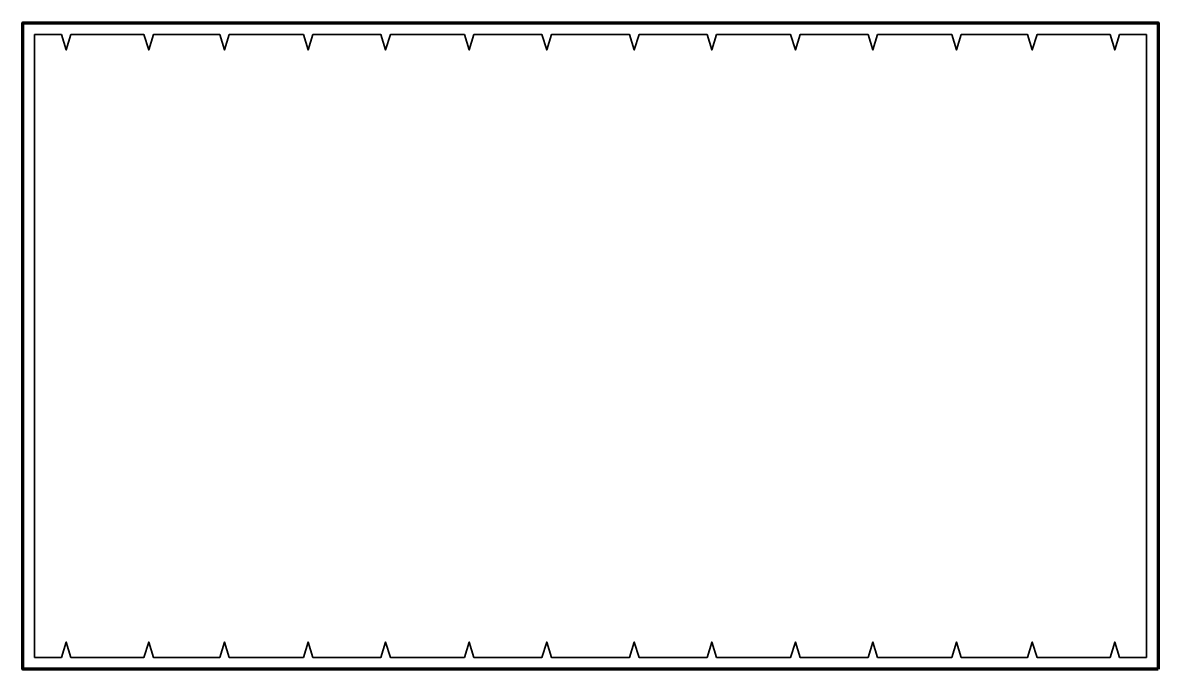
# Model space of a CAD drawing. Header units: millimetres. Extents: x -134 to 344, y 13 to 285.
import ezdxf

# ---------------------------------------------------------------- set-up
doc = ezdxf.new("R2010")
doc.units = ezdxf.units.MM
doc.header["$MEASUREMENT"] = 0
doc.layers.get('0').update_dxf_attribs({"lineweight": 0})
doc.layers.add('Safety', color=7, linetype='Continuous', lineweight=0)

msp = doc.modelspace()

# ---------------------------------------------------------------- linework, layer by layer
at = {"color": 18, "lineweight": 35, "true_color": 0x000000}
msp.add_lwpolyline([(327.68, 17.5), (339, 17.5), (339, 279.5), (327.68, 279.5), (325.68, 273.05), (323.68, 279.5), (292.95, 279.5), (290.95, 273.05), (288.95, 279.5), (261.04, 279.5), (259.04, 273.05), (257.04, 279.5), (225.85, 279.5), (223.85, 273.05), (221.85, 279.5), (193.24, 279.5), (191.24, 273.05), (189.24, 279.5), (158.04, 279.5), (156.04, 273.05), (154.04, 279.5), (125.43, 279.5), (123.43, 273.05), (121.43, 279.5), (105, 279.5), (88.57, 279.5), (86.57, 273.05), (84.57, 279.5), (55.96, 279.5), (53.96, 273.05), (51.96, 279.5), (20.76, 279.5), (18.76, 273.05), (16.76, 279.5), (-11.85, 279.5), (-13.85, 273.05), (-15.85, 279.5), (-47.04, 279.5), (-49.04, 273.05), (-51.04, 279.5), (-78.95, 279.5), (-80.95, 273.05), (-82.95, 279.5), (-113.68, 279.5), (-115.68, 273.05), (-117.68, 279.5), (-129, 279.5), (-129, 17.5), (-117.68, 17.5), (-115.68, 23.95), (-113.68, 17.5), (-82.95, 17.5), (-80.95, 23.95), (-78.95, 17.5), (-51.04, 17.5), (-49.04, 23.95), (-47.04, 17.5), (-15.85, 17.5), (-13.85, 23.95), (-11.85, 17.5), (16.76, 17.5), (18.76, 23.95), (20.76, 17.5), (51.96, 17.5), (53.96, 23.95), (55.96, 17.5), (84.57, 17.5), (86.57, 23.95), (88.57, 17.5), (105, 17.5), (121.43, 17.5), (123.43, 23.95), (125.43, 17.5), (154.04, 17.5), (156.04, 23.95), (158.04, 17.5), (189.24, 17.5), (191.24, 23.95), (193.24, 17.5), (221.85, 17.5), (223.85, 23.95), (225.85, 17.5), (257.04, 17.5), (259.04, 23.95), (261.04, 17.5), (288.95, 17.5), (290.95, 23.95), (292.95, 17.5), (323.68, 17.5), (325.68, 23.95)], close=True, dxfattribs=at)
at = {"layer": 'Safety', "color": 18, "lineweight": 80, "true_color": 0x000000}
msp.add_lwpolyline([(344, 12.5), (-134, 12.5), (-134, 284.5), (344, 284.5)], close=True, dxfattribs=at)

doc.saveas('drawing.dxf')
